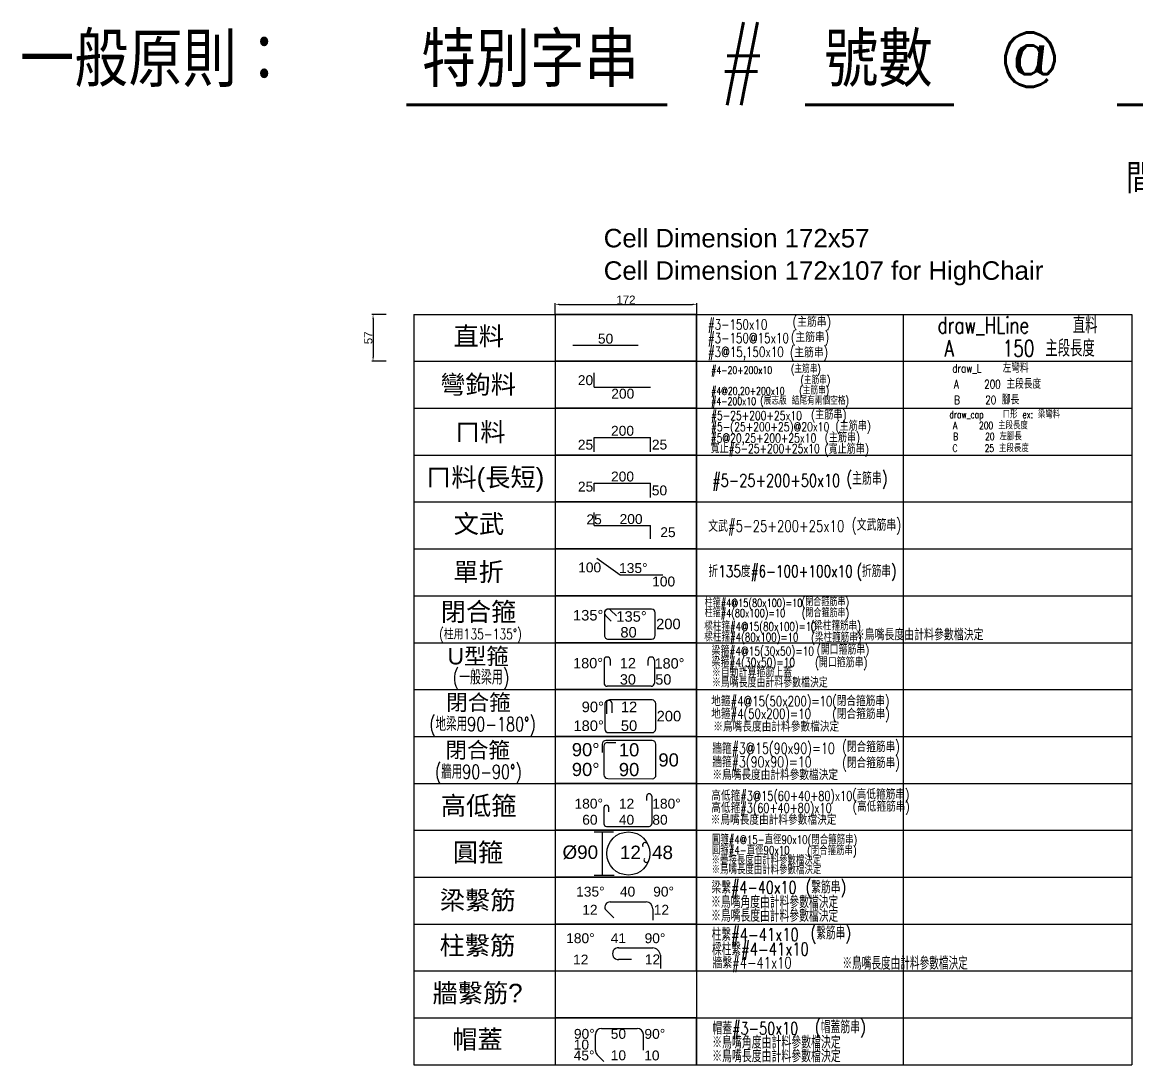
# Model space of a CAD drawing. Header units: centimetres. Extents: x 5610 to 10484, y -3338 to -105.
# Drawn here: x 5610 to 6965, y -1516 to -249 of the extents above; entities that cross this region are included whole.
import ezdxf
from ezdxf.enums import TextEntityAlignment as Align

# ---------------------------------------------------------------- set-up
doc = ezdxf.new("R2010")
doc.units = ezdxf.units.CM
for name, color, linetype in [('-取料', 31, 'Continuous'), ('1', 1, 'Continuous'), ('備註', 3, 'Continuous')]:
    doc.layers.add(name, color=color, linetype=linetype)
doc.styles.get("Standard").update_dxf_attribs({"font": 'arial.ttf'})
doc.styles.add('txt', font='txt.shx', dxfattribs={"height": 0.2, "bigfont": 'chineset.shx'})
doc.dimstyles.new('ISO-25', dxfattribs={"dimtxt": 2.5, "dimasz": 2.5, "dimexe": 1.25, "dimexo": 0.625, "dimtad": 1, "dimtxsty": 'Standard', "dimcen": 2.5, "dimadec": 0, "dimazin": 0, "dimtfac": 1, "dimtmove": 0, "dimatfit": 3, "dimfxl": 1, "dimarcsym": 0})

# ---------------------------------------------------------------- blocks, each defined once
blk = doc.blocks.new('*D31')
at = {"layer": '1', "color": 0, "lineweight": -2, "transparency": 16777216}
for p, q in [((6052.9, -604.2), (6035.6, -604.2)), ((6036.9, -609.2), (6036.9, -656.2)), ((6052.9, -661.2), (6035.6, -661.2))]:
    blk.add_line(p, q, dxfattribs=at)
at = {"layer": '1', "color": 0, "transparency": 16777216}
for points in [[(6036.1, -609.2), (6037.7, -609.2), (6036.9, -604.2)], [(6036.1, -656.2), (6037.7, -656.2), (6036.9, -661.2)]]:
    blk.add_solid(points, dxfattribs=at)
at = {"layer": 'Defpoints', "color": 0, "transparency": 16777216}
for p in [(6053.5, -604.2), (6036.9, -661.2), (6053.5, -661.2)]:
    blk.add_point(p, dxfattribs=at)
at = {"layer": '1', "color": 0, "transparency": 16777216, "insert": (6031.2, -632.7), "char_height": 10, "attachment_point": 5, "rotation": 90}
blk.add_mtext('57', dxfattribs=at)
blk = doc.blocks.new('*D32')
at = {"layer": '1', "color": 0, "lineweight": -2, "transparency": 16777216}
for p, q in [((6258.4, -604.3), (6258.4, -590.7)), ((6263.4, -592), (6425.4, -592)), ((6430.4, -604.3), (6430.4, -590.7))]:
    blk.add_line(p, q, dxfattribs=at)
at = {"layer": '1', "color": 0, "transparency": 16777216}
for points in [[(6263.4, -591.1), (6263.4, -592.8), (6258.4, -592)], [(6425.4, -591.1), (6425.4, -592.8), (6430.4, -592)]]:
    blk.add_solid(points, dxfattribs=at)
at = {"layer": 'Defpoints', "color": 0, "transparency": 16777216}
for p in [(6430.4, -592), (6258.4, -604.9), (6430.4, -604.9)]:
    blk.add_point(p, dxfattribs=at)
at = {"layer": '1', "color": 0, "transparency": 16777216, "insert": (6344.4, -586.3), "char_height": 10, "attachment_point": 5}
blk.add_mtext('172', dxfattribs=at)
blk = doc.blocks.new('draw_rebar_main')
at = {"layer": '1', "color": 1, "lineweight": 30}
blk.add_line((0, 0), (79.4, 0), dxfattribs=at)
at = {"layer": '1', "color": 2}
blk.add_attdef('A', text='', height=12, dxfattribs=at).set_placement((39.7, 2), align=Align.CENTER)
blk = doc.blocks.new('draw_rebar_single_fold')
at = {"layer": '1', "color": 1, "lineweight": 30}
for q in [(0, 17.3), (68.5, 0)]:
    blk.add_line((0, 0), q, dxfattribs=at)
at = {"layer": '1', "color": 2}
blk.add_attdef('A', text='', height=12, dxfattribs=at).set_placement((-1.4, 2.5), align=Align.RIGHT)
blk.add_attdef('B', text='', height=12, dxfattribs=at).set_placement((34.6, -13.9), align=Align.CENTER)
blk = doc.blocks.new('draw_rebar_double_fold')
at = {"layer": '1', "color": 1, "lineweight": 30}
for p, q in [((0, 0), (0, 17.5)), ((0, 17.5), (68.5, 17.5)), ((68.5, 0), (68.5, 17.5))]:
    blk.add_line(p, q, dxfattribs=at)
at = {"layer": '1', "color": 2}
blk.add_attdef('B', text='', height=12, dxfattribs=at).set_placement((34.3, 19.5), align=Align.CENTER)
blk.add_attdef('A', text='', height=12, dxfattribs=at).set_placement((-1.4, 2.6), align=Align.RIGHT)
blk.add_attdef('C', (70, 2.7), '', height=12, dxfattribs=at)
blk = doc.blocks.new('draw_rebar_double_fold_uneven')
at = {"color": 1, "lineweight": 30}
for p, q in [((0, 0), (0, 10.2)), ((0, 10.2), (68.5, 10.2)), ((68.5, -7.2), (68.5, 10.2))]:
    blk.add_line(p, q, dxfattribs=at)
at = {"color": 2}
blk.add_attdef('B', text='', height=12, dxfattribs=at).set_placement((34.3, 12.2), align=Align.CENTER)
blk.add_attdef('A', text='', height=12, dxfattribs=at).set_placement((-1.3, -0.1), align=Align.RIGHT)
blk.add_attdef('C', (69.9, -4.7), '', height=12, dxfattribs=at)
blk = doc.blocks.new('draw_rebar_double_fold_wenwu')
at = {"layer": '1', "color": 1, "lineweight": 30}
for p, q in [((0, 0), (0, 16.1)), ((0, 0), (68.5, 0)), ((68.5, -16), (68.5, 0))]:
    blk.add_line(p, q, dxfattribs=at)
at = {"color": 2}
blk.add_attdef('A', text='', height=12, dxfattribs=at).set_placement((-1.3, 1.6), align=Align.RIGHT)
blk.add_attdef('B', text='', height=12, dxfattribs=at).set_placement((34.3, 2), align=Align.CENTER)
blk.add_attdef('C', (69.8, -14), '', height=12, dxfattribs=at)
blk = doc.blocks.new('draw_rebar_single_fold_135')
at = {"layer": '1', "color": 1, "lineweight": 30}
for p, q in [((-28.4, 20.3), (0, 0)), ((0, 0), (51.6, 0))]:
    blk.add_line(p, q, dxfattribs=at)
at = {"color": 2}
blk.add_attdef('A', text='', height=12, dxfattribs=at).set_placement((-23.3, 2.9), align=Align.RIGHT)
blk.add_attdef('C', (-1.5, 2.1), '', height=12, dxfattribs=at)
blk.add_attdef('B', text='', height=12, dxfattribs=at).set_placement((52.7, -14.2), align=Align.CENTER)
blk = doc.blocks.new('draw_rebar_hoop_column')
at = {"color": 1, "lineweight": 30}
for p, q in [((-1.3, 30.9), (-1.2, 2.8)), ((0, 27.7), (7.1, 20.6)), ((56.1, 35.4), (3.2, 35.4)), ((13.4, 27), (6.3, 34)), ((60.6, 3.2), (60.6, 30.9)), ((3.2, -1.3), (56.1, -1.3))]:
    blk.add_line(p, q, dxfattribs=at)
for centre, radius, start, end in [((3.2, 30.9), 4.5, 45, 180), ((3.2, 30.9), 4.5, 90, 225), ((56.1, 30.9), 4.5, 0, 90), ((3.1, 3), 4.31, 177.3984, 271.0773), ((56.1, 3.2), 4.5, 270, 0)]:
    blk.add_arc(centre, radius, start, end, dxfattribs=at)
at = {"color": 2}
for tag, p in [('D', (-2.5, 21.5)), ('E', (-2.5, 1))]:
    blk.add_attdef(tag, text='', height=12.8, dxfattribs=at).set_placement(p, align=Align.RIGHT)
for tag, p in [('C', (31.7, 20)), ('A', (28.1, 0.8))]:
    blk.add_attdef(tag, text='', height=12.8, dxfattribs=at).set_placement(p, align=Align.CENTER)
blk.add_attdef('B', (61.6, 10.9), '', height=12.8, dxfattribs=at)
blk = doc.blocks.new('draw_rebar_hoop_U')
at = {"color": 1, "lineweight": 30}
for p, q in [((-1.1, 30.5), (-1.1, 2.8)), ((6.7, 24), (6.7, 30.5)), ((52.4, 24), (52.4, 30.5)), ((60.2, 30.5), (60.2, 2.8)), ((56.3, -1.1), (2.8, -1.1))]:
    blk.add_line(p, q, dxfattribs=at)
for centre, start, end in [((2.8, 30.5), 0, 180), ((56.3, 30.5), 0, 180), ((2.8, 2.8), 180, 270), ((56.3, 2.8), 270, 0)]:
    blk.add_arc(centre, 3.9, start, end, dxfattribs=at)
at = {"color": 2}
blk.add_attdef('D', text='', height=12.6, dxfattribs=at).set_placement((-2.3, 20.7), align=Align.RIGHT)
for tag, p in [('C', (27.9, 20.7)), ('A', (27.9, 0.9))]:
    blk.add_attdef(tag, text='', height=12.6, dxfattribs=at).set_placement(p, align=Align.CENTER)
for tag, p in [('E', (60.3, 20.4)), ('B', (61.2, 0.9))]:
    blk.add_attdef(tag, p, '', height=12.6, dxfattribs=at)
blk = doc.blocks.new('draw_rebar_hoop_ground')
at = {"color": 1, "lineweight": 30}
for p, q in [((-1.5, 33.1), (-1.6, 3.4)), ((0.4, 34.2), (0.4, 21.8)), ((55.9, 38.6), (4.9, 38.8)), ((7.5, 23.1), (7.5, 33.1)), ((60.4, 3.4), (60.4, 34.1)), ((2.9, -1.1), (55.9, -1.1))]:
    blk.add_line(p, q, dxfattribs=at)
for centre, radius, start, end in [((3, 33.6), 4.53, 353.3773, 186.6227), ((4.9, 34.3), 4.52, 90.2606, 181.0243), ((55.9, 34.1), 4.5, 0, 90), ((2.9, 3.4), 4.5, 180, 270), ((55.9, 3.4), 4.5, 270, 0)]:
    blk.add_arc(centre, radius, start, end, dxfattribs=at)
at = {"color": 2}
for tag, p in [('D', (-2.6, 23.8)), ('E', (-2.7, 0.9))]:
    blk.add_attdef(tag, text='', height=12.8, dxfattribs=at).set_placement(p, align=Align.RIGHT)
for tag, p in [('C', (27.9, 23.7)), ('A', (27.9, 1))]:
    blk.add_attdef(tag, text='', height=12.8, dxfattribs=at).set_placement(p, align=Align.CENTER)
blk.add_attdef('B', (61.5, 12.6), '', height=12.8, dxfattribs=at)
blk = doc.blocks.new('draw_rebar_hoop_wall')
at = {"color": 1, "lineweight": 30}
for p, q in [((-6.8, 41.6), (-6.8, 31.6)), ((54.1, 46.1), (-2.3, 46.1)), ((-0.1, 43.7), (9.9, 43.7)), ((58.7, 4.3), (58.6, 41.6)), ((-4.6, 39.2), (-4.5, 4.5)), ((0, 0), (54.2, -0.2))]:
    blk.add_line(p, q, dxfattribs=at)
for centre, start, end in [((-2.3, 41.6), 90, 180), ((-0.1, 39.2), 90, 180), ((54.1, 41.6), 0, 90), ((0, 4.5), 180, 270), ((54.2, 4.3), 270, 0)]:
    blk.add_arc(centre, 4.5, start, end, dxfattribs=at)
at = {"color": 2}
for tag, p in [('D', (-9.8, 27.1)), ('E', (-9.8, 3))]:
    blk.add_attdef(tag, text='', height=16, dxfattribs=at).set_placement(p, align=Align.RIGHT)
for tag, p in [('C', (26, 26.9)), ('A', (26, 2.9))]:
    blk.add_attdef(tag, text='', height=16, dxfattribs=at).set_placement(p, align=Align.CENTER)
blk.add_attdef('B', (61.7, 14.6), '', height=16, dxfattribs=at)
blk = doc.blocks.new('draw_rebar_hoop_hi_low')
at = {"color": 1, "lineweight": 30}
for p, q in [((51.4, 30.7), (51.4, 35.7)), ((57.4, 35.7), (57.4, 2.1)), ((-0.7, 21.8), (-0.7, 2.1)), ((5.3, 16.8), (5.3, 21.8)), ((2.3, -0.9), (54.4, -0.9))]:
    blk.add_line(p, q, dxfattribs=at)
for centre, start, end in [((54.4, 35.7), 0, 180), ((2.3, 21.8), 0, 180), ((2.3, 2.1), 180, 270), ((54.4, 2.1), 270, 0)]:
    blk.add_arc(centre, 3, start, end, dxfattribs=at)
at = {"color": 2}
for tag, p in [('E', (-1.8, 20.7)), ('B', (-8.4, 1.1))]:
    blk.add_attdef(tag, text='', height=12, dxfattribs=at).set_placement(p, align=Align.RIGHT)
for tag, p in [('D', (26.8, 20.7)), ('A', (26.8, 1.1))]:
    blk.add_attdef(tag, text='', height=12, dxfattribs=at).set_placement(p, align=Align.CENTER)
for tag, p in [('F', (58.1, 20.7)), ('C', (58.2, 1.1))]:
    blk.add_attdef(tag, p, '', height=12, dxfattribs=at)
blk = doc.blocks.new('draw_rebar_hoop_circle')
at = {"color": 255}
for p, q in [((0.3, 52.4), (23.9, 52.4)), ((10, 52.4), (10, 0)), ((0, 0), (24.5, 0))]:
    blk.add_line(p, q, dxfattribs=at)
at = {"color": 1, "lineweight": 30}
blk.add_circle((41.8, 26.2), 26.2, dxfattribs=at)
at = {"layer": '1', "color": 1, "lineweight": 30}
for centre, radius, start, end in [((62.3, 36.1), 3.29, 30.5853, 207.0944), ((63.7, 18.4), 3, 145.8764, 341.9652)]:
    blk.add_arc(centre, radius, start, end, dxfattribs=at)
at = {"color": 2}
for tag, p in [('A', (5, 19.6)), ('C', (57, 19.3))]:
    blk.add_attdef(tag, text='', height=16.4, dxfattribs=at).set_placement(p, align=Align.RIGHT)
blk.add_attdef('B', (70.6, 19.3), '', height=16.4, dxfattribs=at)
blk = doc.blocks.new('draw_rebar_tie_90_135')
at = {"color": 1, "lineweight": 30}
for p, q in [((6.5, 20.2), (50.1, 20.2)), ((11, 0.8), (0.6, 11.2)), ((58.4, 11.9), (58.4, -2.1))]:
    blk.add_line(p, q, dxfattribs=at)
for centre, radius, start, end in [((6.7, 13.6), 6.59, 92.0123, 201.8732), ((50.1, 11.9), 8.32, 0, 90)]:
    blk.add_arc(centre, radius, start, end, dxfattribs=at)
at = {"color": 2}
for tag, p in [('D', (-0.1, 22.2)), ('B', (-8.7, 0.1))]:
    blk.add_attdef(tag, text='', height=12, dxfattribs=at).set_placement(p, align=Align.RIGHT)
blk.add_attdef('A', text='', height=12, dxfattribs=at).set_placement((27.8, 22.2), align=Align.CENTER)
for tag, p in [('E', (58.9, 22.2)), ('C', (59.6, 0.2))]:
    blk.add_attdef(tag, p, '', height=12, dxfattribs=at)
blk = doc.blocks.new('draw_rebar_tie_90_180')
at = {"color": 1, "lineweight": 30}
for p, q in [((7.9, 14.3), (49.4, 14.3)), ((23.5, 0), (7.9, 0)), ((58.7, 5.3), (58.7, -10.7))]:
    blk.add_line(p, q, dxfattribs=at)
for centre, radius, start, end in [((7.6, 7.2), 7.16, 86.9929, 273.0071), ((49.2, 4.8), 9.47, 2.8436, 88.8225)]:
    blk.add_arc(centre, radius, start, end, dxfattribs=at)
at = {"color": 2}
for tag, p in [('D', (-0.8, 16.3)), ('B', (-8.4, -9.6))]:
    blk.add_attdef(tag, text='', height=12, dxfattribs=at).set_placement(p, align=Align.RIGHT)
blk.add_attdef('A', text='', height=12, dxfattribs=at).set_placement((28.1, 16.3), align=Align.CENTER)
for tag, p in [('E', (59.9, 16.3)), ('C', (60.2, -9.4))]:
    blk.add_attdef(tag, p, '', height=12, dxfattribs=at)
blk = doc.blocks.new('draw_rebar_tie_cap')
at = {"color": 1, "lineweight": 30}
for p, q in [((-10.3, 13.4), (-10.3, 32.6)), ((-2.7, 40.2), (40.5, 40.2)), ((48, 32.6), (48, 13.7)), ((0, 0), (-8, 8))]:
    blk.add_line(p, q, dxfattribs=at)
for centre, start, end in [((-2.7, 32.6), 90, 180), ((40.5, 32.6), 0, 90), ((-2.7, 13.4), 180, 225)]:
    blk.add_arc(centre, 7.56, start, end, dxfattribs=at)
at = {"color": 2}
for tag, p in [('E', (-11.4, 26.1)), ('F', (-11.7, -0.1))]:
    blk.add_attdef(tag, text='', height=12, dxfattribs=at).set_placement(p, align=Align.RIGHT)
for tag, p in [('A', (17.4, 26.1)), ('B', (-27.6, 13.1)), ('C', (17.4, 0.1))]:
    blk.add_attdef(tag, text='', height=12, dxfattribs=at).set_placement(p, align=Align.CENTER)
for tag, p in [('G', (49, 26.1)), ('D', (48.7, -0.1))]:
    blk.add_attdef(tag, p, '', height=12, dxfattribs=at)

msp = doc.modelspace()

# ---------------------------------------------------------------- linework, layer by layer
for p, q in [((6086.354, -604.206), (6959.599, -604.206)), ((6086.354, -604.206), (6086.354, -1516.206)), ((6258.354, -604.206), (6258.354, -1516.206)), ((6430.354, -604.206), (6430.354, -1516.206)), ((6681.48, -604.206), (6681.48, -1516.206)), ((6959.599, -604.206), (6959.599, -1516.206)), ((6086.354, -661.206), (6959.599, -661.206)), ((6086.354, -661.206), (6959.599, -661.206)), ((6086.354, -718.206), (6959.599, -718.206)), ((6086.354, -775.206), (6959.599, -775.206)), ((6086.354, -832.206), (6959.599, -832.206)), ((6086.354, -889.206), (6959.599, -889.206)), ((6086.354, -946.206), (6959.599, -946.206)), ((6086.354, -1003.206), (6959.599, -1003.206)), ((6086.354, -1060.206), (6959.599, -1060.206)), ((6086.354, -1117.206), (6959.599, -1117.206)), ((6086.354, -1174.206), (6959.599, -1174.206)), ((6086.354, -1231.206), (6959.599, -1231.206)), ((6086.354, -1231.206), (6959.357, -1231.206)), ((6086.354, -1231.219), (6959.599, -1231.219)), ((6086.354, -1231.221), (6959.599, -1231.221)), ((6086.354, -1288.206), (6959.599, -1288.206)), ((6086.354, -1345.206), (6959.599, -1345.206)), ((6086.354, -1402.206), (6959.599, -1402.206)), ((6086.354, -1459.206), (6959.599, -1459.206)), ((6086.354, -1516.206), (6959.599, -1516.206))]:
    msp.add_line(p, q)
for points in [[(6258.354, -604.206), (6258.354, -661.206), (6430.354, -661.206), (6430.354, -604.206), (6258.354, -604.206)], [(6258.354, -661.206), (6258.354, -718.206), (6430.354, -718.206), (6430.354, -661.206), (6258.354, -661.206)], [(6258.354, -718.206), (6258.354, -775.206), (6430.354, -775.206), (6430.354, -718.206), (6258.354, -718.206)], [(6258.354, -775.206), (6258.354, -832.206), (6430.354, -832.206), (6430.354, -775.206), (6258.354, -775.206)], [(6258.354, -832.206), (6258.354, -889.206), (6430.354, -889.206), (6430.354, -832.206), (6258.354, -832.206)], [(6258.354, -889.206), (6258.354, -946.206), (6430.354, -946.206), (6430.354, -889.206), (6258.354, -889.206)], [(6258.354, -946.206), (6258.354, -1003.206), (6430.354, -1003.206), (6430.354, -946.206), (6258.354, -946.206)], [(6258.354, -1003.206), (6258.354, -1060.206), (6430.354, -1060.206), (6430.354, -1003.206), (6258.354, -1003.206)], [(6258.354, -1060.206), (6258.354, -1117.206), (6430.354, -1117.206), (6430.354, -1060.206), (6258.354, -1060.206)], [(6258.354, -1117.206), (6258.354, -1174.206), (6430.354, -1174.206), (6430.354, -1117.206), (6258.354, -1117.206)], [(6258.354, -1174.221), (6258.354, -1231.221), (6430.354, -1231.221), (6430.354, -1174.221), (6258.354, -1174.221)], [(6258.354, -1231.206), (6258.354, -1288.206), (6430.354, -1288.206), (6430.354, -1231.206), (6258.354, -1231.206)], [(6258.354, -1288.206), (6258.354, -1345.206), (6430.354, -1345.206), (6430.354, -1288.206), (6258.354, -1288.206)], [(6258.354, -1345.206), (6258.354, -1402.206), (6430.354, -1402.206), (6430.354, -1345.206), (6258.354, -1345.206)], [(6258.354, -1459.206), (6258.354, -1516.206), (6430.354, -1516.206), (6430.354, -1459.206), (6258.354, -1459.206)]]:
    msp.add_lwpolyline(points)

# ---------------------------------------------------------------- block references
for name, p, values in [('draw_rebar_main', (6279.946, -641.707), {'A': '50'}), ('draw_rebar_single_fold', (6305.946, -692.624), {'A': '20', 'B': '200'}), ('draw_rebar_double_fold', (6305.946, -771.166), {'A': '25', 'B': '200', 'C': '25'}), ('draw_rebar_double_fold_uneven', (6305.946, -819.439), {'A': '25', 'B': '200', 'C': '50'}), ('draw_rebar_single_fold_135', (6337.557, -920.645), {'A': '100', 'B': '100', 'C': '135%%d'}), ('draw_rebar_hoop_column', (6319.483, -997.756), {'A': '80', 'B': '200', 'C': '135%%D', 'D': '135%%d'}), ('draw_rebar_hoop_U', (6318.865, -1055.092), {'A': '30', 'B': '50', 'C': '12', 'D': '180%%d', 'E': '180%%d'}), ('draw_rebar_hoop_ground', (6320.242, -1111.458), {'A': '50', 'B': '200', 'C': '12', 'D': '90%%d', 'E': '180%%D'}), ('draw_rebar_hoop_wall', (6322.198, -1168.324), {'A': '90', 'B': '90', 'C': '10', 'D': '90%%D', 'E': '90%%D'}), ('draw_rebar_hoop_hi_low', (6318.31, -1225.575), {'A': '40', 'B': '60', 'C': '80', 'D': '12', 'E': '180%%d', 'F': '180%%D'}), ('draw_rebar_hoop_circle', (6305.561, -1285.656), {'A': '%%c90', 'B': '48', 'C': '12'})]:
    msp.add_blockref(name, p).add_auto_attribs(values)
ref = msp.add_blockref('draw_rebar_double_fold_wenwu', (6305.946, -860.937))
ref.add_attrib('A', '25', dxfattribs={"color": 2, "height": 12}).set_placement((6315.04, -859.315), align=Align.RIGHT)
ref.add_attrib('B', '200', dxfattribs={"color": 2, "height": 12}).set_placement((6350.652, -858.937), align=Align.CENTER)
ref.add_attrib('C', '25', (6386.166, -874.923), dxfattribs={"color": 2, "height": 12})
ref = msp.add_blockref('draw_rebar_tie_90_135', (6318.721, -1338.441))
ref.add_attrib('A', '40', dxfattribs={"color": 2, "height": 12}).set_placement((6346.378, -1311.832), align=Align.CENTER)
ref.add_attrib('B', '12', dxfattribs={"color": 2, "height": 12}).set_placement((6309.879, -1333.886), align=Align.RIGHT)
ref.add_attrib('C', '12', (6378.223, -1333.855), dxfattribs={"color": 2, "height": 12})
ref.add_attrib('E', '90%%d', (6377.523, -1311.832), dxfattribs={"color": 2, "height": 12})
ref.add_attrib('D', '135%%d', dxfattribs={"color": 2, "height": 12}).set_placement((6318.513, -1311.832), align=Align.RIGHT)
ref = msp.add_blockref('draw_rebar_tie_90_180', (6327.579, -1388.459))
ref.add_attrib('A', '41', dxfattribs={"color": 2, "height": 12}).set_placement((6335.225, -1368.459), align=Align.CENTER)
ref.add_attrib('B', '12', dxfattribs={"color": 2, "height": 12}).set_placement((6298.771, -1394.394), align=Align.RIGHT)
ref.add_attrib('C', '12', (6367.371, -1394.117), dxfattribs={"color": 2, "height": 12})
ref.add_attrib('E', '90%%d', (6367.071, -1368.459), dxfattribs={"color": 2, "height": 12})
ref.add_attrib('D', '180%%d', dxfattribs={"color": 2, "height": 12}).set_placement((6306.371, -1368.459), align=Align.RIGHT)
ref = msp.add_blockref('draw_rebar_tie_cap', (6317.509, -1512.274))
ref.add_attrib('A', '50', dxfattribs={"color": 2, "height": 12}).set_placement((6335.225, -1484.733), align=Align.CENTER)
ref.add_attrib('B', '10', dxfattribs={"color": 2, "height": 12}).set_placement((6290.23, -1497.757), align=Align.CENTER)
ref.add_attrib('C', '10', dxfattribs={"color": 2, "height": 12}).set_placement((6335.225, -1510.744), align=Align.CENTER)
ref.add_attrib('D', '10', (6366.571, -1510.965), dxfattribs={"color": 2, "height": 12})
ref.add_attrib('E', '90%%d', dxfattribs={"color": 2, "height": 12}).set_placement((6306.469, -1484.729), align=Align.RIGHT)
ref.add_attrib('F', '45%%d', dxfattribs={"color": 2, "height": 12}).set_placement((6306.169, -1510.965), align=Align.RIGHT)
ref.add_attrib('G', '90%%d', (6366.871, -1484.729), dxfattribs={"color": 2, "height": 12})

# ---------------------------------------------------------------- texts
at = {"layer": '-取料', "lineweight": 25, "style": 'txt', "width": 0.75}
for s, height, p in [('#3-150x10', 12.2101, (6444.08, -616.514)), ('draw_HLine   直料', 20, (6723.319, -617.314)), ('#3-150@15x10', 12.21011, (6444.08, -632.992)), ('A    150 主段長度', 20, (6731.813, -645.472)), ('#3@15,150x10', 12.21011, (6444.08, -649.824)), ('draw_L   左彎料', 10.40417, (6741.26, -669.683)), ('#4-20+200x10', 9.22257, (6448.084, -672.009)), ('#4@20,20+200x10', 9.22257, (6448.084, -697.274)), ('A    200 主段長度', 10.40417, (6743.241, -689.126)), ('#4-200x10  ', 9.22257, (6448.084, -709.72)), ('B    20 腳長', 10.4042, (6743.453, -708.218)), ('#5-25+200+25x10', 10.90094, (6447.658, -727.193)), ('draw_cap   ㄇ形 ex: 梁彎料', 8.92796, (6737.757, -725.883)), ('#5-(25+200+25)@20x10', 10.90094, (6447.658, -740.845)), ('A    200 主段長度', 8.92796, (6742.195, -739.24)), ('#5@20,25+200+25x10', 10.90094, (6447.318, -754.496)), ('B     20 左腳長', 8.92796, (6742.195, -752.643)), ('寬止#5-25+200+25x10', 10.90094, (6447.318, -767.24)), ('C     25 主段長度', 8.92796, (6741.593, -766.84)), ('#5-25+200+50x10', 15.32022, (6449.213, -805.934)), ('文武#5-25+200+25x10', 13.93065, (6444.432, -861.517)), ('折135度#6-100+100x10', 14.31175, (6444.766, -916.362))]:
    msp.add_text(s, height=height, dxfattribs=at).set_placement(p, align=Align.MIDDLE_LEFT)
at = {"layer": '-取料', "style": 'txt', "width": 0.75}
for s, height, p in [('柱箍#4@15(80x100)=10', 9.67542, (6440.129, -954.943)), ('柱箍#4(80x100)=10', 9.67542, (6440.129, -967.184)), ('樑柱箍#4@15(80x100)=10', 10.27106, (6439.69, -983.575)), ('樑柱箍#4(80x100)=10', 10.27106, (6439.69, -996.57)), ('梁箍#4@15(30x50)=10', 10.69171, (6448.6, -1013.566)), ('梁箍#4(30x50)=10', 10.69171, (6448.6, -1027.092)), ('地箍#4@15(50x200)=10', 12.07658, (6448.05, -1074.359)), ('地箍#4(50x200)=10', 12.07658, (6448.05, -1089.638)), ('牆箍#3@15(90x90)=10', 13.0475, (6449.461, -1131.625)), ('牆箍#3(90x90)=10', 13.0475, (6449.461, -1148.132)), ('高低箍#3@15(60+40+80)x10', 11.61062, (6448.207, -1189.459)), ('高低箍#3(60+40+80)x10', 11.61062, (6448.207, -1204.148)), ('圓箍#4@15-直徑90x10', 10.13219, (6448.894, -1242.678)), ('圓箍#4-直徑90x10', 10.13219, (6448.894, -1255.497)), ('梁繫#4-40x10', 15.108, (6448.405, -1300.694)), ('柱繫#4-41x10', 15.6349, (6448.668, -1357.97)), ('樑柱繫#4-41x10', 15.635, (6449.124, -1375.702)), ('牆繫#4-41x10', 13.7263, (6449.869, -1392.278)), ('帽蓋#3-50x10', 15.2627, (6449.397, -1472.016))]:
    msp.add_text(s, height=height, dxfattribs=at).set_placement(p, align=Align.MIDDLE_LEFT)
for s, p in [('Cell Dimension 172x57', (6317.357, -522.708)), ('Cell Dimension 172x107 for HighChair', (6317.357, -562.144))]:
    msp.add_text(s, height=22.5).set_placement(p)
at = {"layer": '1', "color": 7, "style": 'txt'}
for s, p in [('一般原則：', (5772.485, -294.694)), ('特別字串', (6227.86, -294.694)), ('號數', (6651.385, -294.694))]:
    msp.add_text(s, height=66, dxfattribs=at).set_placement(p, align=Align.MIDDLE_CENTER)
at = {"layer": '1', "color": 1, "lineweight": 30, "style": 'txt'}
for s, p in [('#', (6486.032, -294.694)), ('@', (6835.607, -294.694))]:
    msp.add_text(s, height=66, dxfattribs=at).set_placement(p, align=Align.MIDDLE_CENTER)
at = {"layer": '1', "color": 251, "style": 'txt'}
for s, p in [('_______', (6236.062, -309.964)), ('____', (6652.716, -309.964)), ('____', (7032.285, -309.964))]:
    msp.add_text(s, height=66, dxfattribs=at).set_placement(p, align=Align.MIDDLE_CENTER)
at = {"layer": '1', "color": 3, "style": 'txt'}
msp.add_text('間距可省略', height=36, dxfattribs=at).set_placement((7042.32, -439.017), align=Align.MIDDLE_CENTER)
at = {"layer": '1', "color": 2}
for s, height, p in [('直料', 22.5, (6165.439, -630.68)), ('彎鉤料', 22.5, (6164.662, -689.305)), ('ㄇ料', 22.5, (6167.267, -747.202)), ('ㄇ料(長短)', 22.5, (6173.251, -802.143)), ('文武', 22.5, (6165.675, -858.756)), ('單折', 22.5, (6165.161, -917.151)), ('閉合箍', 22.5, (6165.164, -965.58)), ('U型箍', 19.9275, (6164.701, -1019.658)), ('閉合箍', 19.2088, (6165.025, -1075.848)), ('閉合箍', 19.1772, (6164.18, -1133.703)), ('高低箍', 22.5, (6165.346, -1201.36)), ('圓箍', 22.5, (6164.562, -1258.003)), ('梁繫筋', 22.5, (6164.142, -1316.28)), ('柱繫筋', 22.5, (6163.801, -1371.224)), ('牆繫筋?', 22.5, (6163.927, -1429.107)), ('帽蓋', 22.5, (6163.808, -1485.39))]:
    msp.add_text(s, height=height, dxfattribs=at).set_placement(p, align=Align.MIDDLE_CENTER)
at = {"layer": '備註', "lineweight": 25, "style": 'txt', "width": 0.75}
for s, height, p in [('(主筋串)', 12.2101, (6547.115, -613.159)), ('(主筋串)', 12.2101, (6544.932, -631.713)), ('(主筋串)', 12.2101, (6543.568, -650.268)), ('(主筋串)', 9.2226, (6545.075, -670.613)), ('(主筋串)', 9.2226, (6555.174, -696.787)), ('(主筋串)', 9.2226, (6556.617, -684.009)), ('(展志版 結尾有兩個空格)', 9.22257, (6507.731, -709.111)), ('(主筋串)', 10.9009, (6569.609, -726.389)), ('(主筋串)', 10.9009, (6599.279, -740.128)), ('(主筋串)', 10.9009, (6586.125, -754.014)), ('(寬止筋串)', 10.9009, (6585.832, -768.045)), ('(主筋串)', 15.3202, (6612.431, -803.56)), ('(文武筋串)', 13.9307, (6618.706, -860.086)), ('(折筋串)', 14.3117, (6624.873, -916.173)), ('(閉合箍筋串)', 9.6754, (6557.984, -953.844)), ('(閉合箍筋串)', 9.6754, (6558.201, -967.25)), ('(柱用135-135°)', 12.80572, (6117.173, -992.687)), ('(梁柱箍筋串)', 10.2711, (6568.856, -983.022)), ('※鳥嘴長度由計料參數檔決定', 13.95928, (6622.601, -993.446)), ('(梁柱箍筋串)', 10.2711, (6569.621, -997.176)), ('(開口箍筋串)', 10.6917, (6576.429, -1012.11)), ('(開口箍筋串)', 10.6917, (6574.295, -1027.561)), ('(一般梁用)', 17.7133, (6133.515, -1045.34)), ('※自動計算箍筋上蓋', 10.6917, (6448.934, -1039.657)), ('※鳥嘴長度由計料參數檔決定', 10.69171, (6449.052, -1052.146)), ('(閉合箍筋串)', 12.0766, (6595.153, -1074.156)), ('(閉合箍筋串)', 12.0766, (6595.423, -1089.808)), ('(地梁用90-180°)', 17.07448, (6105.241, -1102.14)), ('※鳥嘴長度由計料參數檔決定', 12.07658, (6450.571, -1105.268)), ('(閉合箍筋串)', 13.0475, (6607.225, -1129.66)), ('(牆用90-90°)', 17.0464, (6112.062, -1160.023)), ('(閉合箍筋串)', 13.0475, (6607.225, -1149.098)), ('※鳥嘴長度由計料參數檔決定', 13.0475, (6449.558, -1163.749)), ('(高低箍筋串)', 11.6106, (6619.731, -1187.886)), ('(高低箍筋串)', 11.6106, (6620.164, -1202.588)), ('※鳥嘴長度由計料參數檔決定', 11.61062, (6447.454, -1218.749)), ('(閉合箍筋串)', 10.1322, (6565.308, -1242.967)), ('(閉合箍筋串)', 10.1322, (6564.553, -1256.174)), ('※疊接長度由計料參數檔決定', 10.13219, (6448.471, -1267.782)), ('※鳥嘴長度由計料參數檔決定', 10.13219, (6448.557, -1279.497)), ('(繫筋串)', 15.108, (6562.81, -1300.343)), ('※鳥嘴角度由計料參數檔決定', 15.10802, (6447.933, -1318.468)), ('※鳥嘴長度由計料參數檔決定', 15.10802, (6447.933, -1335.034)), ('(繫筋串)', 15.6349, (6568.809, -1356.094)), ('※鳥嘴長度由計料參數檔決定', 15.63493, (6607.631, -1392.875)), ('(帽蓋筋串)', 15.2627, (6574.181, -1470.418)), ('※鳥嘴角度由計料參數檔決定', 15.26267, (6449.263, -1488.997)), ('※鳥嘴長度由計料參數檔決定', 15.26267, (6449.263, -1505.732))]:
    msp.add_text(s, height=height, dxfattribs=at).set_placement(p, align=Align.MIDDLE_LEFT)

# ---------------------------------------------------------------- dimensions: what is measured, and where the dimension line sits
at = {"layer": '1'}
dim = msp.add_linear_dim(base=(6430.354, -591.957), p1=(6258.354, -604.892), p2=(6430.354, -604.892), dimstyle='ISO-25', override={"dimtxt": 10, "dimasz": 5}, dxfattribs=at)
dim.commit()
dim.dimension.update_dxf_attribs({"geometry": '*D32', "text_midpoint": (6344.354, -586.312)})
dim = msp.add_linear_dim(base=(6036.885, -661.206), p1=(6053.516, -604.206), p2=(6053.516, -661.206), angle=90, dimstyle='ISO-25', override={"dimtxt": 10, "dimasz": 5}, dxfattribs=at)
dim.commit()
dim.dimension.update_dxf_attribs({"geometry": '*D31', "text_midpoint": (6036.885, -632.706), "dimtype": 160})

doc.saveas('drawing.dxf')
